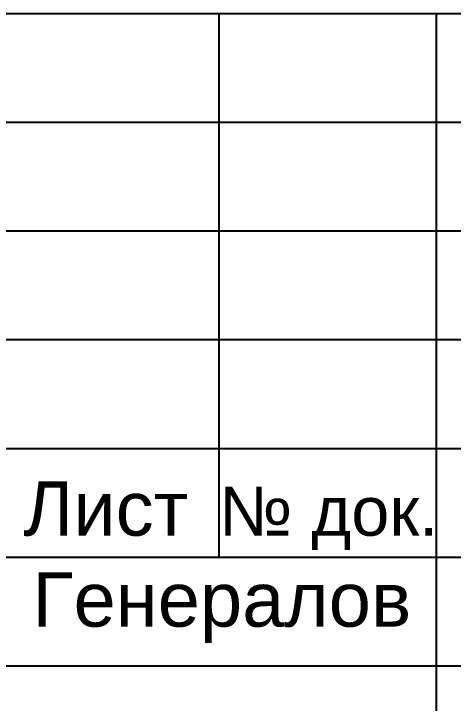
# Model space of a CAD drawing. Header units: metres. Extents: x -1525 to -1043, y -1331 to -1144.
# Drawn here: x -1481.166 to -1479.145, y -1261.978 to -1258.807 of the extents above; entities that cross this region are included whole.
import ezdxf
from ezdxf.enums import TextEntityAlignment as Align

# ---------------------------------------------------------------- set-up
doc = ezdxf.new("R2010")
doc.units = ezdxf.units.M
doc.header["$MEASUREMENT"] = 0
doc.layers.add('ELPROJECT', color=7, linetype='Continuous')
doc.styles.add('ELPROJECT', font='Arial')
doc.styles.add('Style-Arial', font='arial.ttf')

msp = doc.modelspace()

# ---------------------------------------------------------------- linework, layer by layer
at = {"color": 5, "linetype": 'Continuous', "lineweight": 0}
msp.add_spline([(-1479.1615818, -1263.25152088), (-1479.05891639, -1263.01670306), (-1479.03373303, -1262.9227175), (-1479.03373303, -1262.86951359), (-1479.06496037, -1262.83828625), (-1479.11424064, -1262.83828625), (-1479.19158691, -1262.88294214), (-1479.24633943, -1262.95273046), (-1479.2607911, -1262.9931188), (-1479.2607911, -1263.0617354), (-1479.24374361, -1263.1253575), (-1479.20090673, -1263.18605515), (-1479.15164477, -1263.21449656), (-1479.08488215, -1263.22563968), (-1479.01683, -1263.20740516), (-1478.95835388, -1263.18080903), (-1478.91824684, -1263.14980925), (-1478.84688307, -1263.02620357), (-1478.78068916, -1262.89014006), (-1478.72696369, -1262.77971229), (-1478.67073425, -1262.68232005), (-1478.63352079, -1262.63015914), (-1478.61615673, -1262.62550645), (-1478.60946324, -1262.65048689), (-1478.62047528, -1262.69158439), (-1478.65294812, -1262.7364246), (-1478.8441751, -1263.10485521), (-1478.90494311, -1263.21010848), (-1478.95045742, -1263.23638618), (-1478.96263081, -1263.21530123), (-1478.96828414, -1263.19420274), (-1478.97577626, -1263.11873206), (-1478.94265261, -1262.99511292), (-1478.84781053, -1262.78841983), (-1478.74954836, -1262.61822478), (-1478.84660208, -1262.8155376), (-1478.78345966, -1262.75994449), (-1478.91223187, -1262.98298452), (-1478.81148151, -1262.85246036), (-1478.7373105, -1262.80963771), (-1478.68106465, -1262.82470874), (-1478.65426603, -1262.88483729), (-1478.64635568, -1262.98175779), (-1478.71713479, -1263.20457778), (-1478.80490202, -1263.26886656), (-1478.86946103, -1263.29579983), (-1478.96866601, -1263.29955194), (-1479.03744449, -1263.27039084), (-1479.04995936, -1263.24871445), (-1479.05751566, -1263.19809984), (-1479.04374776, -1263.14671735), (-1478.96803226, -1263.11913307), (-1478.81512989, -1262.9821597), (-1478.9306237, -1263.20938818), (-1478.87116546, -1263.17505995), (-1478.71692813, -1263.02082262), (-1478.70480907, -1262.97559368), (-1478.8299764, -1263.19238985), (-1478.69701106, -1263.0914043), (-1478.62865387, -1262.96849457), (-1478.74600861, -1263.20152241), (-1478.58414155, -1263.07392514), (-1478.52568384, -1262.96849457), (-1478.64888983, -1263.18607244), (-1478.48277893, -1263.08006553), (-1478.41630068, -1262.96849457), (-1478.52609447, -1263.18834545), (-1478.35622186, -1263.05185062), (-1478.30871074, -1262.96849457), (-1478.41032727, -1263.18514529), (-1478.21273574, -1262.99310384), (-1478.20786553, -1262.98088812), (-1478.30633377, -1263.17319654), (-1478.06217526, -1262.94623566), (-1478.05951005, -1262.93628893), (-1478.18359385, -1263.17675039), (-1477.9645235, -1262.94614357), (-1477.9645235, -1262.9171985), (-1478.07373239, -1263.16503541), (-1477.77347755, -1262.94017887), (-1477.42941878, -1262.44710164), (-1477.29446379, -1262.15658128), (-1478.27196376, -1263.8496609), (-1478.0888512, -1263.41768027), (-1477.86411611, -1263.12708842), (-1477.71097406, -1262.97394637), (-1477.76659153, -1263.07027865), (-1478.03665682, -1263.10264844), (-1477.59395767, -1263.06008448)], degree=3, dxfattribs=at)
at = {"layer": 'ELPROJECT'}
for p, q in [((-1476.72162835, -1258.80735083), (-1483.22162835, -1258.80735083)), ((-1480.22162835, -1261.30735083), (-1480.22162835, -1258.80735083)), ((-1479.22162835, -1264.30735083), (-1479.22162835, -1258.80735083)), ((-1476.72162835, -1259.30735083), (-1483.22162835, -1259.30735083)), ((-1476.72162835, -1259.80735083), (-1483.22162835, -1259.80735083)), ((-1476.72162835, -1260.30735083), (-1483.22162835, -1260.30735083)), ((-1476.72162835, -1260.80735083), (-1483.22162835, -1260.80735083)), ((-1476.72162835, -1261.30735083), (-1483.22162835, -1261.30735083)), ((-1476.72162835, -1261.80735083), (-1483.22162835, -1261.80735083))]:
    msp.add_line(p, q, dxfattribs=at)

# ---------------------------------------------------------------- texts
at = {"color": 7, "linetype": 'Continuous', "lineweight": 0, "style": 'Style-Arial'}
msp.add_text('Генералов', height=0.25, dxfattribs=at).set_placement((-1480.20916106, -1261.37570199), align=Align.TOP_CENTER)
at = {"layer": 'ELPROJECT', "style": 'ELPROJECT'}
for s, height, p in [('Лист', 0.25, (-1481.12162835, -1261.20735083)), ('№ док.', 0.225, (-1480.22162835, -1261.20735083))]:
    msp.add_text(s, height=height, dxfattribs=at).set_placement(p)

doc.saveas('drawing.dxf')
